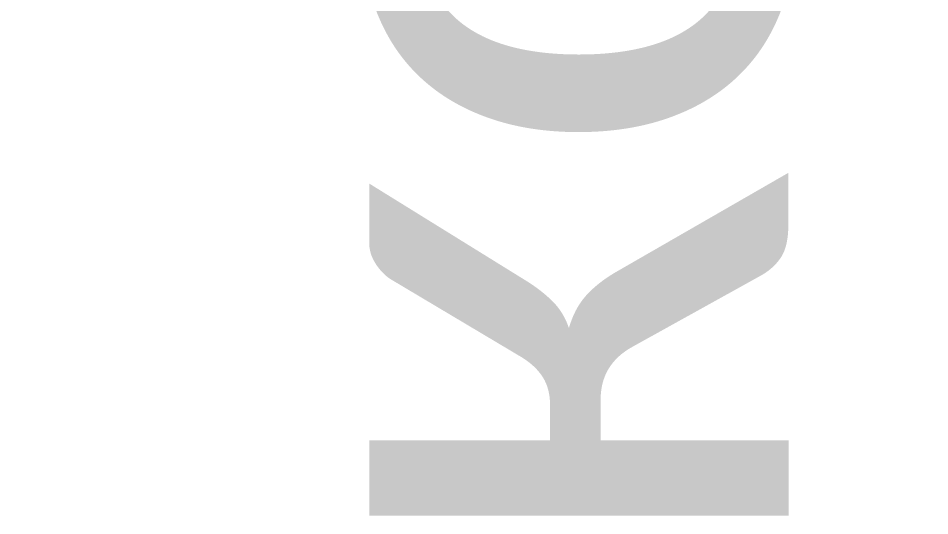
# Model space of a CAD drawing. Header units: millimetres. Extents: x 10729 to 16532, y -10545 to -10125.
# Drawn here: x 13114.62 to 13119.189, y -10286.307 to -10283.814 of the extents above; entities that cross this region are included whole.
import ezdxf

# ---------------------------------------------------------------- set-up
doc = ezdxf.new("R2010")
doc.units = ezdxf.units.MM
doc.styles.get("Standard").update_dxf_attribs({"font": 'arial.ttf'})

# ---------------------------------------------------------------- blocks, each defined once
blk = doc.blocks.new('*T14')
at = {"linetype": 'ByBlock', "lineweight": -2, "transparency": 16777216}
for p, q in [((0, 0), (0, 136.705)), ((0, 136.705), (152.6923, 136.705)), ((19.6923, 0), (19.6923, 136.705)), ((38.6923, 0), (38.6923, 136.705)), ((57.6923, 0), (57.6923, 136.705)), ((76.6923, 0), (76.6923, 136.705)), ((95.6923, 0), (95.6923, 136.705)), ((114.6923, 0), (114.6923, 136.705)), ((133.6923, 0), (133.6923, 136.705)), ((152.6923, 0), (152.6923, 136.705)), ((0, 0), (152.6923, 0))]:
    blk.add_line(p, q, dxfattribs=at)
at = {"color": 0, "transparency": 16777216, "char_height": 2.8222222, "width": 133.705, "attachment_point": 4, "rotation": 90}
for s, insert in [('{\\fCalibri|b0|i0|c0;Помещение 202. Воздушная заслонка FNM-0329. Шкаф управления силовой VA-V04. Авария электрообогрева', (48.1923, 1.5)), ('{\\fCalibri|b0|i0|c0;Помещение 202. Воздушная заслонка FNM-0329. Шкаф управления силовой VA-V04. Электрообогрев включен', (67.1923, 1.5)), ('{\\fCalibri|b0|i0|c0;Помещение 203. Воздушная заслонка FNM-0330. Шкаф управления силовой VA-V04. Авария электрообогрева', (124.1923, 1.5)), ('{\\fCalibri|b0|i0|c0;Помещение 203. Воздушная заслонка FNM-0330. Шкаф управления силовой VA-V04. Электрообогрев включен', (143.1923, 1.5)), ('{\\fCalibri|b0|i0|c0;Помещение 202. Воздушная заслонка FNM-0329. Электропривод с конечными выключателями FNM-0329. Закрыта ', (9.8462, 1.5)), ('{\\fCalibri|b0|i0|c0;Помещение 202. Воздушная заслонка FNM-0329. Электропривод с конечными выключателями FNM-0329. Открыта ', (29.1923, 1.5)), ('{\\fCalibri|b0|i0|c0;Помещение 203. Воздушная заслонка FNM-0330. Электропривод с конечными выключателями FNM-0330. Закрыта ', (86.1923, 1.5)), ('{\\fCalibri|b0|i0|c0;Помещение 203. Воздушная заслонка FNM-0330. Электропривод с конечными выключателями FNM-0330. Открыта ', (105.1923, 1.5))]:
    blk.add_mtext(s, dxfattribs=dict(at, insert=insert))

msp = doc.modelspace()

# ---------------------------------------------------------------- block references
msp.add_blockref('*T14', (13105.2247, -10288.0858))

doc.saveas('drawing.dxf')
